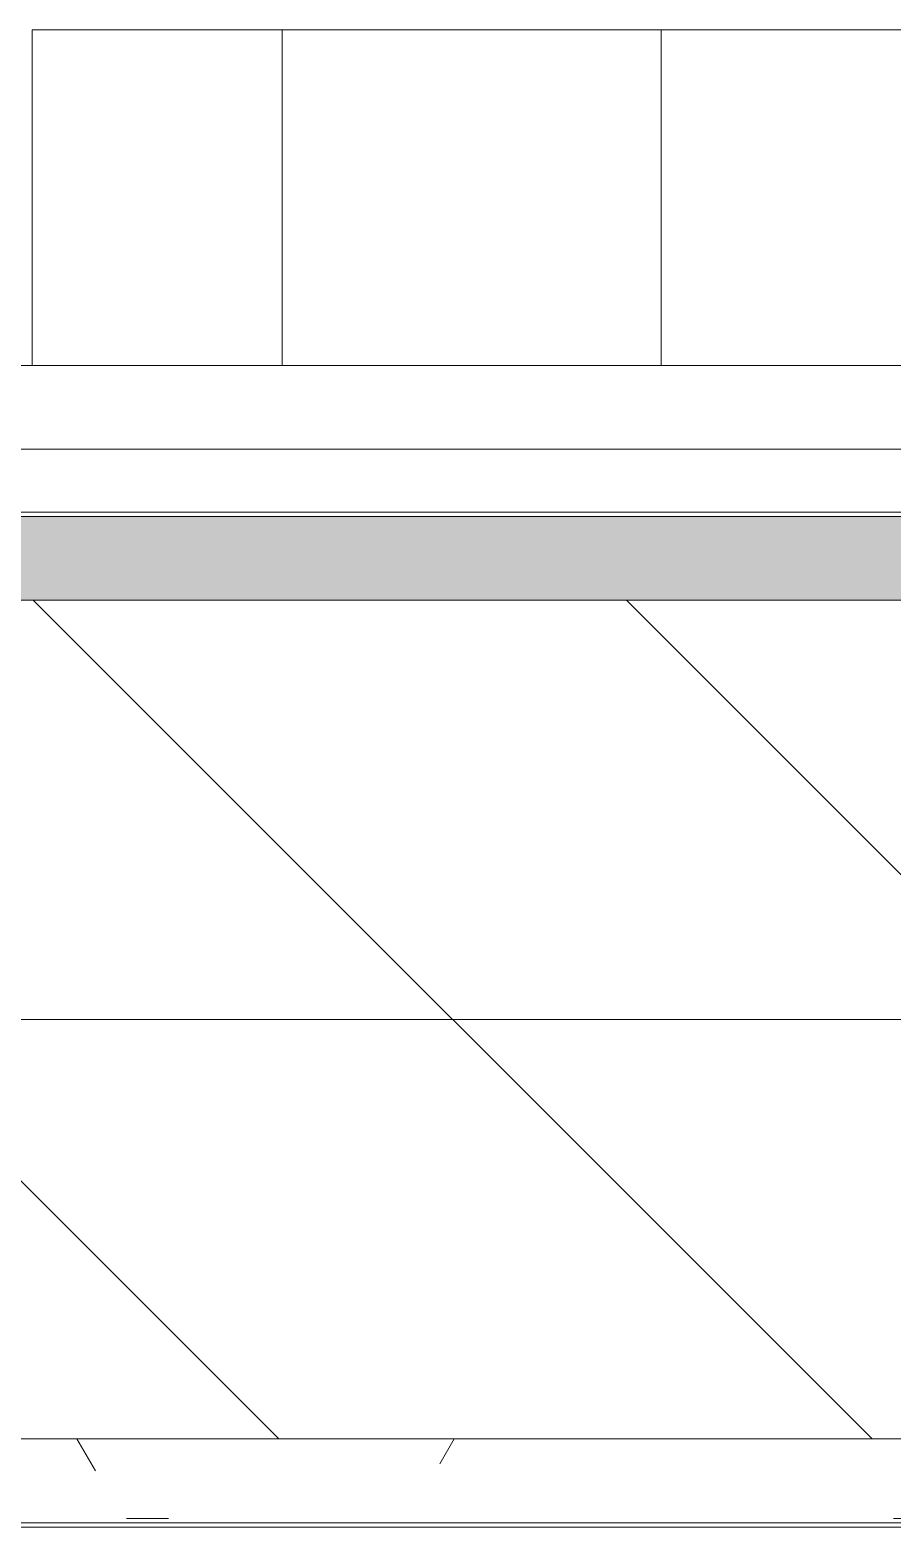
# Model space of a CAD drawing. Header units: millimetres. Extents: x -4185 to 186529, y -8553 to 29097.
# Drawn here: x 10767 to 10972.5, y 7679 to 8036 of the extents above; entities that cross this region are included whole.
import ezdxf

# ---------------------------------------------------------------- set-up
doc = ezdxf.new("R2010")
doc.units = ezdxf.units.MM
doc.linetypes.add('Осевая', pattern=[3175, 635, -476.25, 1587.5, -476.25])
for name, color, linetype, lineweight in [('A-WALL', 7, 'Continuous', 9), ('I-WALL', 7, 'Continuous', 9), ('Оси-2', 7, 'Осевая', 9)]:
    doc.layers.add(name, color=color, linetype=linetype, lineweight=lineweight)
for name, color, linetype, lineweight, true_color in [('A-WALL-1', 7, 'Continuous', 9, 0x3c3c3c), ('A-WALL-FNSH-1', 7, 'Continuous', 9, 0x3c3c3c), ('I-FURN-1', 7, 'Continuous', 9, 0xf0f0f0)]:
    doc.layers.add(name, color=color, linetype=linetype, lineweight=lineweight, true_color=true_color)
pattern_1 = [(0, (0, 0), (121.92, 30.48), [10.058, -81.382, 10.058, -81.382, -487.68]), (0, (0, 0), (121.92, 30.48), [-182.88, 10.058, -172.822, 10.058, -81.382, -213.36]), (0, (0, 0), (121.92, 30.48), [-457.2, 10.058, -50.902, 10.058, -142.342]), (120, (45.72, 15.24), (-87.356454, 90.34582), [10.058, -81.382, 10.058, -81.382, -487.68]), (120, (45.72, 15.24), (-87.356454, 90.34582), [-182.88, 10.058, -172.822, 10.058, -81.382, -213.36]), (120, (45.72, 15.24), (-87.356454, 90.34582), [-457.2, 10.058, -50.902, 10.058, -142.342]), (240, (60.96, 76.2), (-34.563546, -120.82582), [10.058, -81.382, 10.058, -81.382, -487.68]), (240, (60.96, 76.2), (-34.563546, -120.82582), [-182.88, 10.058, -172.822, 10.058, -81.382, -213.36]), (240, (60.96, 76.2), (-34.563546, -120.82582), [-457.2, 10.058, -50.902, 10.058, -142.342])]

# ---------------------------------------------------------------- blocks, each defined once
blk = doc.blocks.new('Бизиборд лего - бизиборд 1_21б-32328682-План размещения напольных электротехнических лючков и розеток 1 этажа в осях 1-12')
at = {"layer": 'I-FURN-1'}
for p, q in [((675, 100), (525, 100)), ((525, 100), (525, 20)), ((525, 20), (525, 100)), ((525, 100), (675, 100)), ((675, 100), (584.63, 100)), ((584.63, 100), (584.63, 20)), ((584.63, 20), (584.63, 100)), ((584.63, 100), (675, 100)), ((675, 20), (675, 100)), ((675, 100), (675, 20)), ((935, 100), (675, 100)), ((675, 100), (935, 100)), ((1000, 20), (500, 20)), ((525, 20), (530, 20)), ((530, 20), (525, 20)), ((525, 20), (530, 20)), ((530, 20), (545, 20)), ((545, 20), (530, 20)), ((530, 20), (545, 20)), ((532.93, 20), (530, 20)), ((530, 20), (545, 20)), ((537.41, 20), (530, 20)), ((530, 20), (545, 20)), ((532.93, 20), (530, 20)), ((530, 20), (530.34, 20)), ((530.34, 20), (530, 20)), ((530, 20), (545, 20)), ((545, 20), (530, 20)), ((530, 20), (545, 20)), ((545, 20), (530, 20)), ((530, 20), (545, 20)), ((545, 20), (530, 20)), ((530, 20), (532.93, 20)), ((545, 20), (530, 20)), ((530, 20), (535, 20)), ((545, 20), (530, 20)), ((530, 20), (537.41, 20)), ((545, 20), (530, 20)), ((530, 20), (531.34, 20)), ((530.34, 20), (530, 20)), ((530, 20), (542.59, 20)), ((531.34, 20), (530, 20)), ((530, 20), (530.34, 20)), ((532.93, 20), (530, 20)), ((530, 20), (545, 20)), ((545, 20), (530, 20)), ((530, 20), (545, 20)), ((531.34, 20), (530, 20)), ((530, 20), (545, 20)), ((545, 20), (530, 20)), ((530, 20), (545, 20)), ((545, 20), (530, 20)), ((530, 20), (545, 20)), ((545, 20), (530, 20)), ((530, 20), (531.34, 20)), ((537.41, 20), (530, 20)), ((530, 20), (545, 20)), ((531.34, 20), (530, 20)), ((530, 20), (545, 20)), ((545, 20), (530, 20)), ((530, 20), (535, 20)), ((531.34, 20), (530, 20)), ((530, 20), (545, 20)), ((537.41, 20), (530, 20)), ((530, 20), (545, 20)), ((545, 20), (530, 20)), ((530, 20), (545, 20)), ((545, 20), (530, 20)), ((530, 20), (550, 20)), ((531.34, 20), (530, 20)), ((530.34, 20), (545, 20)), ((545, 20), (530.34, 20)), ((545, 20), (530.34, 20)), ((530.34, 20), (545, 20)), ((531.34, 20), (534.52, 20)), ((534.52, 20), (531.34, 20)), ((531.34, 20), (534.52, 20)), ((531.34, 20), (532.93, 20)), ((537.41, 20), (531.34, 20)), ((532.93, 20), (531.34, 20)), ((531.34, 20), (540, 20)), ((545, 20), (531.34, 20)), ((545, 20), (531.34, 20)), ((532.93, 20), (531.34, 20)), ((542.59, 20), (532.93, 20)), ((545, 20), (532.93, 20)), ((532.93, 20), (545, 20)), ((532.93, 20), (545, 20)), ((535, 20), (532.93, 20)), ((535, 20), (532.93, 20)), ((537.41, 20), (532.93, 20)), ((535, 20), (539.77, 20)), ((539.77, 20), (535, 20)), ((535, 20), (539.77, 20)), ((535, 20), (540, 20)), ((545, 20), (535, 20)), ((545, 20), (535, 20)), ((535, 20), (542.59, 20)), ((540, 20), (537.41, 20)), ((537.41, 20), (545, 20)), ((542.59, 20), (537.41, 20)), ((545, 20), (537.41, 20)), ((545, 20), (537.41, 20)), ((540, 20), (537.41, 20)), ((540, 20), (545, 20)), ((545, 20), (540, 20)), ((540, 20), (545, 20)), ((545, 20), (540, 20)), ((540, 20), (545, 20)), ((540, 20), (545, 20)), ((550, 20), (540, 20)), ((545, 20), (542.59, 20)), ((542.59, 20), (545, 20)), ((545, 20), (542.59, 20)), ((542.59, 20), (545, 20)), ((545, 20), (545.03, 20)), ((545.03, 20), (545, 20)), ((545, 20), (545.03, 20)), ((545.03, 20), (545, 20)), ((545, 20), (545.03, 20)), ((545.03, 20), (545, 20)), ((545, 20), (545.03, 20)), ((545.03, 20), (545, 20)), ((545, 20), (545.03, 20)), ((545.03, 20), (545, 20)), ((545, 20), (545.03, 20)), ((545.03, 20), (545, 20)), ((545, 20), (545.03, 20)), ((545.03, 20), (545, 20)), ((545, 20), (545.03, 20)), ((545.03, 20), (545, 20)), ((545, 20), (545.03, 20)), ((545.03, 20), (545, 20)), ((545, 20), (545.03, 20)), ((545.03, 20), (545, 20)), ((545, 20), (545.03, 20)), ((545.03, 20), (545, 20)), ((545, 20), (545.03, 20)), ((545.03, 20), (545, 20)), ((545, 20), (545.03, 20)), ((545.03, 20), (545, 20)), ((545, 20), (545.03, 20)), ((545.03, 20), (545, 20)), ((545, 20), (545.03, 20)), ((545.03, 20), (545, 20)), ((545, 20), (545.03, 20)), ((545.03, 20), (545, 20)), ((545, 20), (545.03, 20)), ((545.03, 20), (545, 20)), ((545, 20), (545.03, 20)), ((545.03, 20), (545, 20)), ((545, 20), (545.03, 20)), ((545.03, 20), (545, 20)), ((545, 20), (545.03, 20)), ((545.03, 20), (545, 20)), ((545, 20), (545.03, 20)), ((545.03, 20), (545, 20)), ((545, 20), (545.03, 20)), ((545.03, 20), (545, 20)), ((545, 20), (545.03, 20)), ((545.03, 20), (545, 20)), ((545, 20), (545.03, 20)), ((545.03, 20), (545, 20)), ((545, 20), (545.03, 20)), ((545.03, 20), (545, 20)), ((545, 20), (545.03, 20)), ((545.03, 20), (545, 20)), ((545.03, 20), (548.66, 20)), ((548.66, 20), (545.03, 20)), ((545.03, 20), (548.66, 20)), ((545.03, 20), (550, 20)), ((550, 20), (545.03, 20)), ((545.03, 20), (550, 20)), ((550, 20), (545.03, 20)), ((545.03, 20), (550, 20)), ((550, 20), (545.03, 20)), ((545.03, 20), (550, 20)), ((550, 20), (545.03, 20)), ((545.03, 20), (550, 20)), ((550, 20), (545.03, 20)), ((545.03, 20), (550, 20)), ((550, 20), (545.03, 20)), ((545.03, 20), (550, 20)), ((550, 20), (545.03, 20)), ((545.03, 20), (550, 20)), ((550, 20), (545.03, 20)), ((545.03, 20), (550, 20)), ((550, 20), (545.03, 20)), ((545.03, 20), (550, 20)), ((550, 20), (545.03, 20)), ((545.03, 20), (550, 20)), ((550, 20), (545.03, 20)), ((545.03, 20), (550, 20)), ((550, 20), (545.03, 20)), ((545.03, 20), (547.07, 20)), ((549.66, 20), (545.03, 20)), ((545.03, 20), (550, 20)), ((548.66, 20), (545.03, 20)), ((545.03, 20), (550, 20)), ((547.07, 20), (545.03, 20)), ((545.03, 20), (547.07, 20)), ((550, 20), (545.03, 20)), ((545.03, 20), (550, 20)), ((550, 20), (545.03, 20)), ((545.03, 20), (550, 20)), ((550, 20), (545.03, 20)), ((545.03, 20), (550, 20)), ((550, 20), (545.03, 20)), ((545.03, 20), (550, 20)), ((550, 20), (545.03, 20)), ((545.03, 20), (550, 20)), ((550, 20), (545.03, 20)), ((545.03, 20), (548.66, 20)), ((550, 20), (545.03, 20)), ((545.03, 20), (547.07, 20)), ((550, 20), (545.03, 20)), ((545.03, 20), (550, 20)), ((547.07, 20), (545.03, 20)), ((545.03, 20), (550, 20)), ((550, 20), (545.03, 20)), ((545.03, 20), (550, 20)), ((550, 20), (545.03, 20)), ((547.07, 20), (549.66, 20)), ((550, 20), (547.07, 20)), ((547.07, 20), (548.66, 20)), ((547.07, 20), (549.66, 20)), ((548.66, 20), (547.07, 20)), ((550, 20), (548.66, 20)), ((548.66, 20), (549.66, 20)), ((548.66, 20), (550, 20)), ((549.66, 20), (548.66, 20)), ((549.66, 20), (550, 20)), ((550, 20), (549.66, 20)), ((549.66, 20), (550, 20)), ((549.66, 20), (550, 20)), ((550, 20), (549.66, 20)), ((550, 20), (590, 20)), ((590, 20), (550, 20)), ((550, 20), (584.63, 20)), ((584.63, 20), (590, 20)), ((590, 20), (584.63, 20)), ((584.63, 20), (590, 20)), ((590, 20), (590.34, 20)), ((591.34, 20), (590, 20)), ((590, 20), (610, 20)), ((610, 20), (590, 20)), ((590, 20), (590.34, 20)), ((590.34, 20), (590, 20)), ((590, 20), (610, 20)), ((610, 20), (590, 20)), ((590, 20), (590.34, 20)), ((590.34, 20), (590, 20)), ((590, 20), (610, 20)), ((610, 20), (590, 20)), ((590, 20), (610, 20)), ((610, 20), (590, 20)), ((590, 20), (610, 20)), ((610, 20), (590, 20)), ((590, 20), (610, 20)), ((610, 20), (590, 20)), ((590, 20), (610, 20)), ((610, 20), (590, 20)), ((590, 20), (609.66, 20)), ((610, 20), (590, 20)), ((590, 20), (610, 20)), ((610, 20), (590, 20)), ((590, 20), (607.07, 20)), ((610, 20), (590, 20)), ((590, 20), (590.34, 20)), ((592.93, 20), (590, 20)), ((590, 20), (610, 20)), ((610, 20), (590, 20)), ((590, 20), (610, 20)), ((610, 20), (590, 20)), ((590, 20), (592.93, 20)), ((610, 20), (590, 20)), ((590, 20), (610, 20)), ((610, 20), (590, 20)), ((590, 20), (610, 20)), ((610, 20), (590, 20)), ((590, 20), (610, 20)), ((610, 20), (590, 20)), ((590, 20), (595, 20)), ((591.34, 20), (590, 20)), ((590, 20), (610, 20)), ((590.34, 20), (590, 20)), ((590, 20), (590.34, 20)), ((610, 20), (590, 20)), ((590, 20), (609.66, 20)), ((610, 20), (590, 20)), ((590, 20), (610, 20)), ((610, 20), (590, 20)), ((590, 20), (595, 20)), ((591.34, 20), (590, 20)), ((590, 20), (590.34, 20)), ((590.34, 20), (590, 20)), ((590.34, 20), (592.93, 20)), ((590.34, 20), (591.34, 20)), ((592.93, 20), (590.34, 20)), ((590.34, 20), (591.34, 20)), ((591.34, 20), (590.34, 20)), ((590.34, 20), (597.41, 20)), ((591.34, 20), (590.34, 20)), ((590.34, 20), (610, 20)), ((590.34, 20), (592.93, 20)), ((591.34, 20), (590.34, 20)), ((602.59, 20), (591.34, 20)), ((591.34, 20), (592.93, 20)), ((591.34, 20), (592.93, 20)), ((592.93, 20), (591.34, 20)), ((592.93, 20), (591.34, 20)), ((595, 20), (591.34, 20)), ((610, 20), (591.34, 20)), ((592.93, 20), (591.34, 20)), ((592.93, 20), (597.41, 20)), ((597.41, 20), (592.93, 20)), ((592.93, 20), (597.41, 20)), ((597.41, 20), (592.93, 20)), ((592.93, 20), (597.41, 20)), ((592.93, 20), (595, 20)), ((592.93, 20), (595, 20)), ((595, 20), (592.93, 20)), ((592.93, 20), (595, 20)), ((595, 20), (592.93, 20)), ((597.41, 20), (592.93, 20)), ((592.93, 20), (610, 20)), ((609.66, 20), (592.93, 20)), ((592.93, 20), (597.41, 20)), ((597.41, 20), (592.93, 20)), ((595, 20), (602.59, 20)), ((595, 20), (597.41, 20)), ((597.41, 20), (595, 20)), ((595, 20), (597.41, 20)), ((597.41, 20), (595, 20)), ((595, 20), (609.66, 20)), ((597.41, 20), (595, 20)), ((595, 20), (610, 20)), ((597.41, 20), (600, 20)), ((605, 20), (597.41, 20)), ((597.41, 20), (600, 20)), ((600, 20), (597.41, 20)), ((597.41, 20), (600, 20)), ((602.59, 20), (597.41, 20)), ((600, 20), (597.41, 20)), ((597.41, 20), (605, 20)), ((600, 20), (597.41, 20)), ((597.57, 20), (602.59, 20)), ((602.59, 20), (597.57, 20)), ((597.57, 20), (602.59, 20)), ((602.59, 20), (597.57, 20)), ((597.57, 20), (602.59, 20)), ((600, 20), (602.59, 20)), ((600, 20), (602.59, 20)), ((602.59, 20), (600, 20)), ((600, 20), (602.59, 20)), ((610, 20), (600, 20)), ((602.59, 20), (600, 20)), ((602.59, 20), (605, 20)), ((610, 20), (602.59, 20)), ((602.59, 20), (605, 20)), ((602.59, 20), (607.07, 20)), ((605, 20), (602.59, 20)), ((602.59, 20), (605, 20)), ((605, 20), (602.59, 20)), ((607.07, 20), (602.59, 20)), ((602.82, 20), (607.07, 20)), ((607.07, 20), (602.82, 20)), ((602.82, 20), (607.07, 20)), ((607.07, 20), (602.82, 20)), ((602.82, 20), (607.07, 20)), ((605, 20), (610, 20)), ((605, 20), (607.07, 20)), ((609.66, 20), (605, 20)), ((608.66, 20), (605, 20)), ((605, 20), (607.07, 20)), ((610, 20), (605, 20)), ((605, 20), (608.66, 20)), ((607.07, 20), (610, 20)), ((607.07, 20), (608.66, 20)), ((607.07, 20), (610, 20)), ((607.07, 20), (610, 20)), ((608.66, 20), (607.07, 20)), ((608.66, 20), (609.66, 20)), ((610, 20), (608.66, 20)), ((608.66, 20), (609.66, 20)), ((609.66, 20), (608.66, 20)), ((610, 20), (609.66, 20)), ((609.66, 20), (610, 20)), ((609.66, 20), (610, 20)), ((609.66, 20), (610, 20)), ((610, 20), (609.66, 20)), ((609.66, 20), (610, 20)), ((609.66, 20), (610, 20)), ((610, 20), (609.66, 20)), ((610, 20), (650, 20)), ((650, 20), (610, 20)), ((610, 20), (650, 20)), ((650, 20), (610, 20)), ((610, 20), (650, 20)), ((650, 20), (668.66, 20)), ((650.34, 20), (650, 20)), ((650, 20), (657.41, 20)), ((662.59, 20), (650, 20)), ((650, 20), (670, 20)), ((667.07, 20), (650, 20)), ((650, 20), (670, 20)), ((670, 20), (650, 20)), ((650, 20), (650.34, 20)), ((650.34, 20), (650, 20)), ((650, 20), (670, 20)), ((670, 20), (650, 20)), ((650, 20), (651.34, 20)), ((651.34, 20), (650, 20)), ((650, 20), (670, 20)), ((670, 20), (650, 20)), ((650, 20), (665, 20)), ((670, 20), (650, 20)), ((650, 20), (670, 20)), ((670, 20), (650, 20)), ((650, 20), (670, 20)), ((670, 20), (650, 20)), ((650, 20), (670, 20)), ((670, 20), (650, 20)), ((650, 20), (650.34, 20)), ((662.59, 20), (650, 20)), ((650, 20), (669.66, 20)), ((660, 20), (650, 20)), ((650, 20), (670, 20)), ((668.66, 20), (650, 20)), ((650, 20), (670, 20)), ((670, 20), (650, 20)), ((650, 20), (670, 20)), ((670, 20), (650, 20)), ((650, 20), (670, 20)), ((670, 20), (650, 20)), ((650, 20), (670, 20)), ((670, 20), (650, 20)), ((650, 20), (670, 20)), ((670, 20), (650, 20)), ((650, 20), (662.59, 20)), ((670, 20), (650, 20)), ((650, 20), (650.34, 20)), ((651.34, 20), (650, 20)), ((650, 20), (670, 20)), ((670, 20), (650, 20)), ((650, 20), (670, 20)), ((655, 20), (650, 20)), ((650, 20), (670, 20)), ((670, 20), (650, 20)), ((650, 20), (662.59, 20)), ((670, 20), (650, 20)), ((650, 20), (650.34, 20)), ((650.34, 20), (650, 20)), ((657.41, 20), (650.34, 20)), ((650.34, 20), (651.34, 20)), ((651.34, 20), (650.34, 20)), ((650.34, 20), (665, 20)), ((650.34, 20), (651.34, 20)), ((650.34, 20), (651.34, 20)), ((651.34, 20), (650.34, 20)), ((651.34, 20), (652.73, 20)), ((652.73, 20), (651.34, 20)), ((651.34, 20), (652.73, 20)), ((652.73, 20), (651.34, 20)), ((651.34, 20), (652.73, 20)), ((651.34, 20), (652.93, 20)), ((652.93, 20), (651.34, 20)), ((651.34, 20), (665, 20)), ((670, 20), (651.34, 20)), ((651.34, 20), (652.93, 20)), ((655, 20), (651.34, 20)), ((651.34, 20), (652.93, 20)), ((652.93, 20), (651.34, 20)), ((652.93, 20), (655, 20)), ((655, 20), (652.93, 20)), ((652.93, 20), (655, 20)), ((655, 20), (652.93, 20)), ((652.93, 20), (655, 20)), ((652.93, 20), (657.41, 20)), ((657.41, 20), (652.93, 20)), ((652.93, 20), (660, 20)), ((652.93, 20), (657.41, 20)), ((657.41, 20), (652.93, 20)), ((657.41, 20), (655, 20)), ((670, 20), (655, 20)), ((655.36, 20), (660, 20)), ((660, 20), (655.36, 20)), ((655.36, 20), (660, 20)), ((660, 20), (655.36, 20)), ((655.36, 20), (660, 20)), ((670, 20), (657.41, 20)), ((657.41, 20), (670, 20)), ((657.41, 20), (660, 20)), ((660, 20), (657.41, 20)), ((662.59, 20), (657.41, 20)), ((657.41, 20), (660, 20)), ((662.59, 20), (657.41, 20)), ((660, 20), (662.59, 20)), ((662.59, 20), (660, 20)), ((662.59, 20), (660, 20)), ((660, 20), (662.59, 20)), ((660, 20), (662.59, 20)), ((660.61, 20), (665, 20)), ((665, 20), (660.61, 20)), ((660.61, 20), (665, 20)), ((665, 20), (660.61, 20)), ((660.61, 20), (665, 20)), ((670, 20), (662.59, 20)), ((662.59, 20), (665, 20)), ((665, 20), (662.59, 20)), ((667.07, 20), (662.59, 20)), ((665, 20), (662.59, 20)), ((662.59, 20), (670, 20)), ((662.59, 20), (667.07, 20)), ((665, 20), (662.59, 20)), ((662.59, 20), (670, 20)), ((662.59, 20), (667.07, 20)), ((667.07, 20), (662.59, 20)), ((665, 20), (667.07, 20)), ((667.07, 20), (665, 20)), ((665, 20), (667.07, 20)), ((665, 20), (670, 20)), ((665, 20), (670, 20)), ((669.66, 20), (665, 20)), ((667.07, 20), (665, 20)), ((665.87, 20), (668.66, 20)), ((668.66, 20), (665.87, 20)), ((665.87, 20), (668.66, 20)), ((668.66, 20), (665.87, 20)), ((665.87, 20), (668.66, 20)), ((670, 20), (667.07, 20)), ((667.07, 20), (668.66, 20)), ((668.66, 20), (667.07, 20)), ((667.07, 20), (668.66, 20)), ((670, 20), (667.07, 20)), ((667.07, 20), (668.66, 20)), ((668.66, 20), (667.07, 20)), ((667.07, 20), (669.66, 20)), ((668.66, 20), (667.07, 20)), ((668.66, 20), (670, 20)), ((668.66, 20), (669.66, 20)), ((669.66, 20), (668.66, 20)), ((668.66, 20), (670, 20)), ((670, 20), (668.66, 20)), ((668.66, 20), (670, 20)), ((669.66, 20), (668.66, 20)), ((669.66, 20), (668.66, 20)), ((669.66, 20), (670, 20)), ((670, 20), (669.66, 20)), ((669.66, 20), (670, 20)), ((670, 20), (669.66, 20)), ((670, 20), (669.66, 20)), ((669.66, 20), (670, 20)), ((670, 20), (669.66, 20)), ((671.12, 20), (675, 20)), ((675, 20), (671.12, 20)), ((671.12, 20), (675, 20)), ((675, 20), (671.12, 20)), ((671.12, 20), (675, 20)), ((675, 20), (710, 20)), ((710, 20), (675, 20)), ((675, 20), (710, 20)), ((710, 20), (730, 20)), ((730, 20), (710, 20)), ((710, 20), (712.93, 20)), ((730, 20), (710, 20)), ((710, 20), (730, 20)), ((730, 20), (710, 20)), ((710, 20), (730, 20)), ((730, 20), (710, 20)), ((710, 20), (729.66, 20)), ((730, 20), (710, 20)), ((710, 20), (730, 20)), ((730, 20), (710, 20)), ((710, 20), (730, 20)), ((730, 20), (710, 20)), ((710, 20), (715, 20)), ((730, 20), (710, 20)), ((710, 20), (730, 20)), ((717.41, 20), (710, 20)), ((710, 20), (711.34, 20)), ((711.34, 20), (710, 20)), ((710, 20), (710.34, 20)), ((710.34, 20), (710, 20)), ((710, 20), (730, 20)), ((730, 20), (710, 20)), ((710, 20), (710.34, 20)), ((730, 20), (710, 20)), ((710, 20), (715, 20)), ((710.34, 20), (710, 20)), ((710, 20), (730, 20)), ((730, 20), (710, 20)), ((710, 20), (730, 20)), ((730, 20), (710, 20)), ((710, 20), (730, 20)), ((730, 20), (710, 20)), ((710, 20), (710.34, 20)), ((712.93, 20), (710, 20)), ((710, 20), (730, 20)), ((730, 20), (710, 20)), ((710, 20), (710.34, 20)), ((710.34, 20), (710, 20)), ((710, 20), (730, 20)), ((730, 20), (710, 20)), ((710, 20), (711.34, 20)), ((715, 20), (710, 20)), ((710, 20), (730, 20)), ((730, 20), (710, 20)), ((710, 20), (730, 20)), ((730, 20), (710, 20)), ((710, 20), (711.34, 20)), ((710.34, 20), (710, 20)), ((710, 20), (730, 20)), ((730, 20), (710, 20)), ((710, 20), (710.34, 20)), ((710.34, 20), (710, 20)), ((710.34, 20), (712.93, 20)), ((712.93, 20), (710.34, 20)), ((710.34, 20), (711.34, 20)), ((711.34, 20), (710.34, 20)), ((710.34, 20), (711.34, 20)), ((710.34, 20), (717.41, 20)), ((712.93, 20), (710.34, 20)), ((711.34, 20), (710.34, 20)), ((710.34, 20), (712.93, 20)), ((711.34, 20), (710.34, 20)), ((711.34, 20), (712.93, 20)), ((712.93, 20), (711.34, 20)), ((711.34, 20), (712.93, 20)), ((711.34, 20), (730, 20)), ((720, 20), (711.34, 20)), ((711.34, 20), (712.93, 20)), ((720, 20), (711.34, 20)), ((711.34, 20), (712.93, 20)), ((711.34, 20), (712.93, 20)), ((711.34, 20), (712.93, 20)), ((717.41, 20), (711.34, 20)), ((712.93, 20), (711.34, 20)), ((712.93, 20), (715, 20)), ((712.93, 20), (730, 20)), ((730, 20), (712.93, 20)), ((712.93, 20), (715, 20)), ((712.93, 20), (730, 20)), ((715, 20), (712.93, 20)), ((717.41, 20), (712.93, 20)), ((712.93, 20), (728.66, 20)), ((712.93, 20), (715, 20)), ((712.93, 20), (717.41, 20)), ((715, 20), (712.93, 20)), ((713.15, 20), (717.41, 20)), ((717.41, 20), (713.15, 20)), ((713.15, 20), (717.41, 20)), ((715, 20), (728.66, 20)), ((715, 20), (730, 20)), ((715, 20), (730, 20)), ((715, 20), (729.66, 20)), ((722.59, 20), (715, 20)), ((720, 20), (715, 20)), ((715, 20), (720, 20)), ((717.41, 20), (715, 20)), ((730, 20), (717.41, 20)), ((717.41, 20), (730, 20)), ((720, 20), (717.41, 20)), ((727.07, 20), (717.41, 20)), ((717.41, 20), (720, 20)), ((720, 20), (717.41, 20)), ((718.4, 20), (722.59, 20)), ((722.59, 20), (718.4, 20)), ((718.4, 20), (722.59, 20)), ((730, 20), (720, 20)), ((727.07, 20), (720, 20)), ((722.59, 20), (720, 20)), ((730, 20), (720, 20)), ((720, 20), (725, 20)), ((720, 20), (722.59, 20)), ((722.59, 20), (720, 20)), ((730, 20), (722.59, 20)), ((727.07, 20), (722.59, 20)), ((722.59, 20), (727.07, 20)), ((725, 20), (722.59, 20)), ((723.66, 20), (728.66, 20)), ((728.66, 20), (723.66, 20)), ((723.66, 20), (728.66, 20)), ((725, 20), (730, 20)), ((727.07, 20), (725, 20)), ((730, 20), (727.07, 20)), ((729.66, 20), (727.07, 20)), ((728.66, 20), (727.07, 20)), ((727.07, 20), (728.66, 20)), ((728.66, 20), (727.07, 20)), ((728.66, 20), (729.66, 20)), ((728.66, 20), (729.66, 20)), ((729.66, 20), (728.66, 20)), ((728.66, 20), (729.66, 20)), ((729.66, 20), (728.66, 20)), ((729.66, 20), (730, 20)), ((729.66, 20), (730, 20)), ((729.66, 20), (730, 20)), ((730, 20), (729.66, 20)), ((729.66, 20), (730, 20)), ((730, 20), (729.66, 20)), ((729.66, 20), (730, 20)), ((730, 20), (729.66, 20)), ((730, 20), (770, 20)), ((770, 20), (730, 20)), ((730, 20), (770, 20)), ((530, 0), (470, 0)), ((470, 0), (530, 0)), ((500, 0), (1000, 0)), ((530, 0), (500, 0)), ((545, 0), (530, 0)), ((530, 0), (545, 0)), ((531.34, 0), (530, 0)), ((530, 0), (535, 0)), ((545, 0), (530, 0)), ((530, 0), (545, 0)), ((537.41, 0), (530, 0)), ((530, 0), (545, 0)), ((532.93, 0), (530, 0)), ((530, 0), (545, 0)), ((540, 0), (530, 0)), ((530, 0), (545, 0)), ((535, 0), (530, 0)), ((530, 0), (532.93, 0)), ((531.34, 0), (530, 0)), ((530, 0), (532.93, 0)), ((545, 0), (530, 0)), ((530, 0), (535, 0)), ((540, 0), (530, 0)), ((530, 0), (545, 0)), ((545, 0), (530, 0)), ((530, 0), (530.34, 0)), ((545, 0), (530, 0)), ((530, 0), (545, 0)), ((530.34, 0), (530, 0)), ((530, 0), (545, 0)), ((545, 0), (530, 0)), ((530, 0), (545, 0)), ((545, 0), (530, 0)), ((530, 0), (545, 0)), ((545, 0), (530, 0)), ((530, 0), (545, 0)), ((545, 0), (530, 0)), ((530, 0), (545, 0)), ((545, 0), (530, 0)), ((530, 0), (545, 0)), ((545, 0), (530, 0)), ((530, 0), (545, 0)), ((545, 0), (530, 0)), ((530, 0), (537.41, 0)), ((545, 0), (530, 0)), ((530, 0), (545, 0)), ((535, 0), (530, 0)), ((530, 0), (532.93, 0)), ((530.34, 0), (530, 0)), ((530, 0), (530.34, 0)), ((535, 0), (530, 0)), ((530, 0), (545, 0)), ((545, 0), (530, 0)), ((530, 0), (545, 0)), ((545, 0), (530, 0)), ((530, 0), (545, 0)), ((530.34, 0), (530, 0)), ((530, 0), (550, 0)), ((530.34, 0), (545, 0)), ((531.34, 0), (530.34, 0)), ((531.34, 0), (530.34, 0)), ((530.34, 0), (531.34, 0)), ((550, 0), (530.34, 0)), ((534.52, 0), (531.34, 0)), ((531.34, 0), (534.52, 0)), ((534.52, 0), (531.34, 0)), ((535, 0), (531.34, 0)), ((535, 0), (531.34, 0)), ((532.93, 0), (531.34, 0)), ((532.93, 0), (531.34, 0)), ((531.34, 0), (532.93, 0)), ((535, 0), (532.93, 0)), ((532.93, 0), (537.41, 0)), ((532.93, 0), (542.59, 0)), ((535, 0), (532.93, 0)), ((532.93, 0), (535, 0)), ((535, 0), (532.93, 0)), ((532.93, 0), (535, 0)), ((539.77, 0), (535, 0)), ((535, 0), (539.77, 0)), ((539.77, 0), (535, 0)), ((545, 0), (535, 0)), ((535, 0), (542.59, 0)), ((537.41, 0), (535, 0)), ((545, 0), (535, 0)), ((537.41, 0), (535, 0)), ((535, 0), (537.41, 0)), ((545, 0), (535, 0)), ((540, 0), (535, 0)), ((535, 0), (540, 0)), ((537.41, 0), (535, 0)), ((535, 0), (537.41, 0)), ((537.41, 0), (535, 0)), ((540, 0), (537.41, 0)), ((540, 0), (537.41, 0)), ((537.41, 0), (545, 0)), ((545, 0), (537.41, 0)), ((537.41, 0), (540, 0)), ((537.41, 0), (545, 0)), ((540, 0), (537.41, 0)), ((537.41, 0), (540, 0)), ((540, 0), (537.41, 0)), ((545, 0), (540, 0)), ((540, 0), (545, 0)), ((545, 0), (540, 0)), ((542.59, 0), (540, 0)), ((542.59, 0), (540, 0)), ((545, 0), (540, 0)), ((540, 0), (542.59, 0)), ((545, 0), (540, 0)), ((542.59, 0), (540, 0)), ((540, 0), (545, 0)), ((542.59, 0), (540, 0)), ((540, 0), (542.59, 0)), ((545, 0), (540, 0)), ((542.59, 0), (545, 0)), ((545, 0), (542.59, 0)), ((545, 0), (542.59, 0)), ((542.59, 0), (545, 0)), ((542.59, 0), (545, 0)), ((545, 0), (542.59, 0)), ((545, 0), (542.59, 0)), ((542.59, 0), (545, 0)), ((545.03, 0), (545, 0)), ((545, 0), (545.03, 0)), ((545.03, 0), (545, 0)), ((545, 0), (545.03, 0)), ((545.03, 0), (545, 0)), ((545, 0), (545.03, 0)), ((545.03, 0), (545, 0)), ((545, 0), (545.03, 0)), ((545.03, 0), (545, 0)), ((545, 0), (545.03, 0)), ((545.03, 0), (545, 0)), ((545, 0), (545.03, 0)), ((545.03, 0), (545, 0)), ((545, 0), (545.03, 0)), ((545.03, 0), (545, 0)), ((545, 0), (545.03, 0)), ((545.03, 0), (545, 0)), ((545, 0), (545.03, 0)), ((545.03, 0), (545, 0)), ((545, 0), (545.03, 0)), ((545.03, 0), (545, 0)), ((545, 0), (545.03, 0)), ((545.03, 0), (545, 0)), ((545, 0), (545.03, 0)), ((545.03, 0), (545, 0)), ((545, 0), (545.03, 0)), ((545.03, 0), (545, 0)), ((545, 0), (545.03, 0)), ((545.03, 0), (545, 0)), ((545, 0), (545.03, 0)), ((545.03, 0), (545, 0)), ((545, 0), (545.03, 0)), ((545.03, 0), (545, 0)), ((545, 0), (545.03, 0)), ((545.03, 0), (545, 0)), ((545, 0), (545.03, 0)), ((545.03, 0), (545, 0)), ((545, 0), (545.03, 0)), ((545.03, 0), (545, 0)), ((545, 0), (545.03, 0)), ((545.03, 0), (545, 0)), ((545, 0), (545.03, 0)), ((545.03, 0), (545, 0)), ((545, 0), (545.03, 0)), ((545.03, 0), (545, 0)), ((545, 0), (545.03, 0)), ((545.03, 0), (545, 0)), ((545, 0), (545.03, 0)), ((545.03, 0), (545, 0)), ((545, 0), (545.03, 0)), ((545.03, 0), (545, 0)), ((545, 0), (545.03, 0)), ((548.66, 0), (545.03, 0)), ((545.03, 0), (548.66, 0)), ((548.66, 0), (545.03, 0)), ((550, 0), (545.03, 0)), ((545.03, 0), (550, 0)), ((547.07, 0), (545.03, 0)), ((545.03, 0), (550, 0)), ((550, 0), (545.03, 0)), ((545.03, 0), (550, 0)), ((547.07, 0), (545.03, 0)), ((545.03, 0), (550, 0)), ((547.07, 0), (545.03, 0)), ((545.03, 0), (550, 0)), ((550, 0), (545.03, 0)), ((545.03, 0), (548.66, 0)), ((547.07, 0), (545.03, 0)), ((545.03, 0), (550, 0)), ((547.07, 0), (545.03, 0)), ((545.03, 0), (550, 0)), ((549.66, 0), (545.03, 0)), ((545.03, 0), (547.07, 0)), ((550, 0), (545.03, 0)), ((545.03, 0), (547.07, 0)), ((550, 0), (545.03, 0)), ((545.03, 0), (550, 0)), ((550, 0), (545.03, 0)), ((545.03, 0), (550, 0)), ((550, 0), (545.03, 0)), ((545.03, 0), (550, 0)), ((550, 0), (545.03, 0)), ((545.03, 0), (550, 0)), ((549.66, 0), (545.03, 0)), ((545.03, 0), (550, 0)), ((550, 0), (545.03, 0)), ((545.03, 0), (550, 0)), ((550, 0), (545.03, 0)), ((545.03, 0), (550, 0)), ((550, 0), (545.03, 0)), ((545.03, 0), (549.66, 0)), ((550, 0), (545.03, 0)), ((545.03, 0), (550, 0)), ((550, 0), (545.03, 0)), ((545.03, 0), (547.07, 0)), ((550, 0), (545.03, 0)), ((545.03, 0), (550, 0)), ((547.07, 0), (545.03, 0)), ((545.03, 0), (549.66, 0)), ((548.66, 0), (545.03, 0)), ((545.03, 0), (547.07, 0)), ((547.07, 0), (545.03, 0)), ((545.03, 0), (550, 0)), ((550, 0), (545.03, 0)), ((545.03, 0), (550, 0)), ((550, 0), (545.03, 0)), ((545.03, 0), (550, 0)), ((550, 0), (547.07, 0)), ((548.66, 0), (547.07, 0)), ((550, 0), (547.07, 0)), ((550, 0), (547.07, 0)), ((549.66, 0), (547.07, 0)), ((547.07, 0), (548.66, 0)), ((547.07, 0), (548.66, 0)), ((547.07, 0), (550, 0)), ((550, 0), (547.07, 0)), ((547.07, 0), (548.66, 0)), ((548.66, 0), (547.07, 0)), ((549.66, 0), (548.66, 0)), ((548.66, 0), (550, 0)), ((548.66, 0), (549.66, 0)), ((548.66, 0), (549.66, 0)), ((549.66, 0), (548.66, 0)), ((548.66, 0), (549.66, 0)), ((549.66, 0), (548.66, 0)), ((550, 0), (549.66, 0)), ((550, 0), (549.66, 0)), ((550, 0), (549.66, 0)), ((549.66, 0), (550, 0)), ((549.66, 0), (550, 0)), ((550, 0), (549.66, 0)), ((549.66, 0), (550, 0)), ((549.66, 0), (550, 0)), ((550, 0), (549.66, 0)), ((549.66, 0), (550, 0)), ((550, 0), (549.66, 0)), ((590, 0), (550, 0)), ((550, 0), (590, 0)), ((590, 0), (550, 0)), ((610, 0), (590, 0)), ((590, 0), (602.59, 0)), ((610, 0), (590, 0)), ((590, 0), (610, 0)), ((590.34, 0), (590, 0)), ((590, 0), (602.59, 0)), ((610, 0), (590, 0)), ((590, 0), (610, 0)), ((595, 0), (590, 0)), ((590, 0), (597.41, 0)), ((608.66, 0), (590, 0)), ((590, 0), (595, 0)), ((609.66, 0), (590, 0)), ((590, 0), (591.34, 0)), ((592.93, 0), (590, 0)), ((590, 0), (597.41, 0)), ((590.34, 0), (590, 0)), ((590, 0), (590.34, 0)), ((590.34, 0), (590, 0)), ((590, 0), (610, 0)), ((610, 0), (590, 0)), ((590, 0), (610, 0)), ((610, 0), (590, 0)), ((590, 0), (590.34, 0)), ((610, 0), (590, 0)), ((590, 0), (610, 0)), ((595, 0), (590, 0)), ((590, 0), (608.66, 0)), ((595, 0), (590, 0)), ((590, 0), (608.66, 0)), ((610, 0), (590, 0)), ((590, 0), (610, 0)), ((610, 0), (590, 0)), ((590, 0), (610, 0)), ((597.41, 0), (590, 0)), ((590, 0), (592.93, 0)), ((610, 0), (590, 0)), ((590, 0), (600, 0)), ((610, 0), (590, 0)), ((590, 0), (610, 0)), ((591.34, 0), (590, 0)), ((590, 0), (610, 0)), ((590.34, 0), (590, 0)), ((590, 0), (591.34, 0)), ((600, 0), (590, 0)), ((590, 0), (591.34, 0)), ((610, 0), (590, 0)), ((590, 0), (600, 0)), ((610, 0), (590, 0)), ((590, 0), (610, 0)), ((610, 0), (590, 0)), ((590, 0), (610, 0)), ((610, 0), (590, 0)), ((590, 0), (605, 0)), ((610, 0), (590.34, 0)), ((591.34, 0), (590.34, 0)), ((590.34, 0), (591.34, 0)), ((591.34, 0), (590.34, 0)), ((590.34, 0), (608.66, 0)), ((592.93, 0), (590.34, 0)), ((591.34, 0), (592.93, 0)), ((592.93, 0), (591.34, 0)), ((591.34, 0), (592.93, 0)), ((592.93, 0), (591.34, 0)), ((610, 0), (591.34, 0)), ((591.34, 0), (605, 0)), ((591.34, 0), (600, 0)), ((597.41, 0), (592.93, 0)), ((592.93, 0), (597.41, 0)), ((597.41, 0), (592.93, 0)), ((592.93, 0), (595, 0)), ((610, 0), (592.93, 0)), ((595, 0), (592.93, 0)), ((592.93, 0), (595, 0)), ((595, 0), (592.93, 0)), ((592.93, 0), (595, 0)), ((595, 0), (592.93, 0)), ((597.41, 0), (595, 0)), ((595, 0), (597.41, 0)), ((595, 0), (610, 0)), ((597.41, 0), (595, 0)), ((595, 0), (597.41, 0)), ((597.41, 0), (595, 0)), ((610, 0), (595, 0)), ((610, 0), (595, 0)), ((595, 0), (607.07, 0)), ((602.59, 0), (595, 0)), ((600, 0), (597.41, 0)), ((597.41, 0), (602.59, 0)), ((597.41, 0), (600, 0)), ((597.41, 0), (610, 0)), ((600, 0), (597.41, 0)), ((597.41, 0), (600, 0)), ((600, 0), (597.41, 0)), ((607.07, 0), (597.41, 0)), ((602.59, 0), (597.57, 0)), ((597.57, 0), (602.59, 0)), ((602.59, 0), (597.57, 0)), ((602.59, 0), (600, 0)), ((600, 0), (602.59, 0)), ((602.59, 0), (600, 0)), ((600, 0), (602.59, 0)), ((602.59, 0), (600, 0)), ((600, 0), (610, 0)), ((609.66, 0), (600, 0)), ((600, 0), (609.66, 0)), ((600, 0), (610, 0)), ((602.59, 0), (605, 0)), ((602.59, 0), (610, 0)), ((605, 0), (602.59, 0)), ((602.59, 0), (608.66, 0)), ((602.59, 0), (605, 0)), ((605, 0), (602.59, 0)), ((602.59, 0), (605, 0)), ((605, 0), (602.59, 0)), ((608.66, 0), (602.59, 0)), ((607.07, 0), (602.82, 0)), ((602.82, 0), (607.07, 0)), ((607.07, 0), (602.82, 0)), ((605, 0), (610, 0)), ((608.66, 0), (605, 0)), ((605, 0), (608.66, 0)), ((607.07, 0), (605, 0)), ((605, 0), (607.07, 0)), ((607.07, 0), (605, 0)), ((605, 0), (607.07, 0)), ((605, 0), (610, 0)), ((608.66, 0), (607.07, 0)), ((607.07, 0), (608.66, 0)), ((609.66, 0), (607.07, 0)), ((608.66, 0), (607.07, 0)), ((607.07, 0), (610, 0)), ((607.07, 0), (610, 0)), ((609.66, 0), (608.66, 0)), ((608.66, 0), (609.66, 0)), ((610, 0), (608.66, 0)), ((608.66, 0), (609.66, 0)), ((609.66, 0), (608.66, 0)), ((608.66, 0), (609.66, 0)), ((608.66, 0), (609.66, 0)), ((608.66, 0), (610, 0)), ((608.66, 0), (610, 0)), ((610, 0), (608.66, 0)), ((610, 0), (608.66, 0)), ((610, 0), (609.66, 0)), ((609.66, 0), (610, 0)), ((609.66, 0), (610, 0)), ((610, 0), (609.66, 0)), ((610, 0), (609.66, 0)), ((609.66, 0), (610, 0)), ((610, 0), (609.66, 0)), ((609.66, 0), (610, 0)), ((610, 0), (609.66, 0)), ((609.66, 0), (610, 0)), ((650, 0), (610, 0)), ((610, 0), (650, 0)), ((650, 0), (610, 0)), ((650.03, 0), (650, 0)), ((650, 0), (650.03, 0)), ((650.03, 0), (650, 0)), ((650, 0), (650.03, 0)), ((650.03, 0), (650, 0)), ((650, 0), (650.03, 0)), ((650.03, 0), (650, 0)), ((650, 0), (650.03, 0)), ((650.03, 0), (650, 0)), ((650, 0), (650.03, 0)), ((650.03, 0), (650, 0)), ((650, 0), (650.03, 0)), ((650.03, 0), (650, 0)), ((650, 0), (650.03, 0)), ((650.03, 0), (650, 0)), ((650, 0), (650.03, 0)), ((650.03, 0), (650, 0)), ((650, 0), (650.03, 0)), ((650.03, 0), (650, 0)), ((650, 0), (650.03, 0)), ((650.03, 0), (650, 0)), ((650, 0), (650.03, 0)), ((650.03, 0), (650, 0)), ((650, 0), (650.03, 0)), ((650.03, 0), (650, 0)), ((650, 0), (650.03, 0)), ((650.03, 0), (650, 0)), ((650, 0), (650.03, 0)), ((650.03, 0), (650, 0)), ((650, 0), (650.03, 0)), ((650.03, 0), (650, 0)), ((650, 0), (650.03, 0)), ((650.03, 0), (650, 0)), ((650, 0), (650.03, 0)), ((650.03, 0), (650, 0)), ((650, 0), (650.03, 0)), ((650.03, 0), (650, 0)), ((650, 0), (650.03, 0)), ((650.03, 0), (650, 0)), ((650, 0), (650.03, 0)), ((650.03, 0), (650, 0)), ((650, 0), (650.03, 0)), ((650.03, 0), (650, 0)), ((650, 0), (650.03, 0)), ((650.03, 0), (650, 0)), ((650, 0), (650.03, 0)), ((650.03, 0), (650, 0)), ((650, 0), (650.03, 0)), ((650.03, 0), (650, 0)), ((650, 0), (650.03, 0)), ((650.03, 0), (650, 0)), ((650, 0), (650.03, 0)), ((655, 0), (650, 0)), ((650, 0), (670, 0)), ((650.34, 0), (650.03, 0)), ((650.03, 0), (652.93, 0)), ((670, 0), (650.03, 0)), ((650.03, 0), (657.41, 0)), ((650.34, 0), (650.03, 0)), ((650.03, 0), (650.34, 0)), ((670, 0), (650.03, 0)), ((650.03, 0), (670, 0)), ((650.34, 0), (650.03, 0)), ((650.03, 0), (650.34, 0)), ((652.93, 0), (650.03, 0)), ((650.03, 0), (655, 0)), ((650.34, 0), (650.03, 0)), ((650.03, 0), (657.41, 0)), ((670, 0), (650.03, 0)), ((650.03, 0), (670, 0)), ((657.41, 0), (650.03, 0)), ((650.03, 0), (652.93, 0)), ((670, 0), (650.03, 0)), ((650.03, 0), (670, 0)), ((670, 0), (650.03, 0)), ((650.03, 0), (670, 0)), ((655, 0), (650.03, 0)), ((650.03, 0), (650.34, 0)), ((670, 0), (650.03, 0)), ((650.03, 0), (655, 0)), ((650.34, 0), (650.03, 0)), ((650.03, 0), (662.59, 0)), ((650.34, 0), (650.03, 0)), ((650.03, 0), (655, 0)), ((670, 0), (650.03, 0)), ((650.03, 0), (670, 0)), ((650.34, 0), (650.03, 0)), ((650.03, 0), (650.34, 0)), ((670, 0), (650.03, 0)), ((650.03, 0), (670, 0)), ((651.34, 0), (650.03, 0)), ((650.03, 0), (670, 0)), ((650.34, 0), (650.03, 0)), ((650.03, 0), (650.34, 0)), ((650.34, 0), (650.03, 0)), ((650.03, 0), (650.34, 0)), ((660, 0), (650.03, 0)), ((650.03, 0), (670, 0)), ((665, 0), (650.03, 0)), ((650.03, 0), (670, 0)), ((670, 0), (650.03, 0)), ((650.03, 0), (670, 0)), ((670, 0), (650.03, 0)), ((650.03, 0), (670, 0)), ((670, 0), (650.03, 0)), ((650.03, 0), (670, 0)), ((660, 0), (650.34, 0)), ((670, 0), (650.34, 0)), ((650.34, 0), (670, 0)), ((652.93, 0), (650.34, 0)), ((650.34, 0), (651.34, 0)), ((651.34, 0), (650.34, 0)), ((650.34, 0), (651.34, 0)), ((670, 0), (650.34, 0)), ((670, 0), (650.34, 0)), ((670, 0), (650.34, 0)), ((650.34, 0), (651.34, 0)), ((651.34, 0), (650.34, 0)), ((650.34, 0), (651.34, 0)), ((651.34, 0), (650.34, 0)), ((650.34, 0), (651.34, 0)), ((652.73, 0), (651.34, 0)), ((651.34, 0), (652.73, 0)), ((652.73, 0), (651.34, 0)), ((651.34, 0), (652.93, 0)), ((655, 0), (651.34, 0)), ((651.34, 0), (670, 0)), ((651.34, 0), (652.93, 0)), ((670, 0), (651.34, 0)), ((670, 0), (651.34, 0)), ((651.34, 0), (652.93, 0)), ((652.93, 0), (651.34, 0)), ((651.34, 0), (652.93, 0)), ((655, 0), (652.93, 0)), ((652.93, 0), (655, 0)), ((655, 0), (652.93, 0)), ((652.93, 0), (662.59, 0)), ((655, 0), (652.93, 0)), ((652.93, 0), (655, 0)), ((657.41, 0), (652.93, 0)), ((652.93, 0), (655, 0)), ((652.93, 0), (655, 0)), ((652.93, 0), (655, 0)), ((655, 0), (652.93, 0)), ((652.93, 0), (670, 0)), ((657.41, 0), (655, 0)), ((655, 0), (657.41, 0)), ((655, 0), (670, 0)), ((670, 0), (655, 0)), ((655, 0), (657.41, 0)), ((670, 0), (655, 0)), ((655, 0), (657.41, 0)), ((655, 0), (657.41, 0)), ((655, 0), (657.41, 0)), ((655, 0), (657.41, 0)), ((657.41, 0), (655, 0)), ((670, 0), (655, 0)), ((660, 0), (655.36, 0)), ((655.36, 0), (660, 0)), ((660, 0), (655.36, 0)), ((657.41, 0), (660, 0)), ((660, 0), (657.41, 0)), ((657.41, 0), (662.59, 0)), ((660, 0), (657.41, 0)), ((657.41, 0), (668.66, 0)), ((660, 0), (657.41, 0)), ((657.41, 0), (660, 0)), ((657.41, 0), (660, 0)), ((657.41, 0), (660, 0)), ((657.41, 0), (670, 0)), ((657.41, 0), (660, 0)), ((665, 0), (657.41, 0)), ((669.66, 0), (660, 0)), ((660, 0), (662.59, 0)), ((662.59, 0), (660, 0)), ((662.59, 0), (660, 0)), ((662.59, 0), (660, 0)), ((660, 0), (662.59, 0)), ((660, 0), (662.59, 0)), ((660, 0), (662.59, 0)), ((660, 0), (665, 0)), ((670, 0), (660, 0)), ((665, 0), (660.61, 0)), ((660.61, 0), (665, 0)), ((665, 0), (660.61, 0)), ((662.59, 0), (668.66, 0)), ((662.59, 0), (670, 0)), ((669.66, 0), (662.59, 0)), ((662.59, 0), (665, 0)), ((665, 0), (662.59, 0)), ((665, 0), (662.59, 0)), ((662.59, 0), (665, 0)), ((662.59, 0), (665, 0)), ((662.59, 0), (670, 0)), ((662.59, 0), (665, 0)), ((665, 0), (667.07, 0)), ((667.07, 0), (665, 0)), ((667.07, 0), (665, 0)), ((665, 0), (667.07, 0)), ((665, 0), (667.07, 0)), ((665, 0), (667.07, 0)), ((665, 0), (667.07, 0)), ((670, 0), (665, 0)), ((670, 0), (665, 0)), ((668.66, 0), (665.87, 0)), ((665.87, 0), (668.66, 0)), ((668.66, 0), (665.87, 0)), ((667.07, 0), (668.66, 0)), ((668.66, 0), (667.07, 0)), ((668.66, 0), (667.07, 0)), ((667.07, 0), (668.66, 0)), ((667.07, 0), (668.66, 0)), ((667.07, 0), (668.66, 0)), ((667.07, 0), (670, 0)), ((668.66, 0), (670, 0)), ((668.66, 0), (669.66, 0)), ((669.66, 0), (668.66, 0)), ((668.66, 0), (670, 0)), ((669.66, 0), (668.66, 0)), ((668.66, 0), (669.66, 0)), ((668.66, 0), (669.66, 0)), ((668.66, 0), (669.66, 0)), ((670, 0), (669.66, 0)), ((670, 0), (669.66, 0)), ((669.66, 0), (670, 0)), ((670, 0), (669.66, 0)), ((670, 0), (669.66, 0)), ((669.66, 0), (670, 0)), ((669.66, 0), (670, 0)), ((669.66, 0), (670, 0)), ((710, 0), (671.12, 0)), ((671.12, 0), (710, 0)), ((710, 0), (671.12, 0)), ((712.93, 0), (710, 0)), ((710, 0), (715, 0)), ((730, 0), (710, 0)), ((710, 0), (730, 0)), ((730, 0), (710, 0)), ((710, 0), (711.34, 0)), ((730, 0), (710, 0)), ((710, 0), (730, 0)), ((729.66, 0), (710, 0)), ((710, 0), (730, 0)), ((727.07, 0), (710, 0)), ((710, 0), (728.66, 0)), ((720, 0), (710, 0)), ((710, 0), (730, 0)), ((730, 0), (710, 0)), ((710, 0), (730, 0)), ((730, 0), (710, 0)), ((710, 0), (730, 0)), ((730, 0), (710, 0)), ((710, 0), (730, 0)), ((730, 0), (710, 0)), ((710, 0), (730, 0)), ((729.66, 0), (710, 0)), ((710, 0), (715, 0)), ((710.34, 0), (710, 0)), ((710, 0), (710.34, 0)), ((722.59, 0), (710, 0)), ((710, 0), (720, 0)), ((720, 0), (710, 0)), ((710, 0), (712.93, 0)), ((730, 0), (710, 0)), ((710, 0), (730, 0)), ((730, 0), (710, 0)), ((710, 0), (730, 0)), ((730, 0), (710, 0)), ((710, 0), (730, 0)), ((730, 0), (710, 0)), ((710, 0), (730, 0)), ((711.34, 0), (710, 0)), ((710, 0), (710.34, 0)), ((730, 0), (710, 0)), ((710, 0), (730, 0)), ((712.93, 0), (710, 0)), ((710, 0), (712.93, 0)), ((729.66, 0), (710, 0)), ((710, 0), (710.34, 0)), ((730, 0), (710, 0)), ((710, 0), (730, 0)), ((730, 0), (710, 0)), ((710, 0), (730, 0)), ((730, 0), (710, 0)), ((710, 0), (730, 0)), ((730, 0), (710, 0)), ((710, 0), (730, 0)), ((711.34, 0), (710.34, 0)), ((710.34, 0), (711.34, 0)), ((710.34, 0), (717.41, 0)), ((710.34, 0), (720, 0)), ((712.93, 0), (711.34, 0)), ((711.34, 0), (712.93, 0)), ((712.93, 0), (711.34, 0)), ((711.34, 0), (715, 0)), ((712.93, 0), (711.34, 0)), ((711.34, 0), (712.93, 0)), ((712.93, 0), (711.34, 0)), ((715, 0), (712.93, 0)), ((715, 0), (712.93, 0)), ((712.93, 0), (715, 0)), ((712.93, 0), (720, 0)), ((722.59, 0), (712.93, 0)), ((717.41, 0), (712.93, 0)), ((712.93, 0), (728.66, 0)), ((717.41, 0), (713.15, 0)), ((713.15, 0), (717.41, 0)), ((717.41, 0), (713.15, 0)), ((725, 0), (715, 0)), ((715, 0), (725, 0)), ((715, 0), (717.41, 0)), ((715, 0), (717.41, 0)), ((717.41, 0), (715, 0)), ((715, 0), (730, 0)), ((717.41, 0), (720, 0)), ((717.41, 0), (730, 0)), ((720, 0), (717.41, 0)), ((717.41, 0), (730, 0)), ((720, 0), (717.41, 0)), ((722.59, 0), (718.4, 0)), ((718.4, 0), (722.59, 0)), ((722.59, 0), (718.4, 0)), ((720, 0), (727.07, 0)), ((725, 0), (720, 0)), ((722.59, 0), (720, 0)), ((720, 0), (730, 0)), ((722.59, 0), (720, 0)), ((720, 0), (730, 0)), ((722.59, 0), (720, 0)), ((720, 0), (727.07, 0)), ((725, 0), (722.59, 0)), ((730, 0), (722.59, 0)), ((730, 0), (722.59, 0)), ((728.66, 0), (722.59, 0)), ((725, 0), (722.59, 0)), ((728.66, 0), (723.66, 0)), ((723.66, 0), (728.66, 0)), ((728.66, 0), (723.66, 0)), ((728.66, 0), (725, 0)), ((725, 0), (730, 0)), ((727.07, 0), (725, 0)), ((727.07, 0), (725, 0)), ((727.07, 0), (725, 0)), ((727.07, 0), (730, 0)), ((729.66, 0), (727.07, 0)), ((728.66, 0), (727.07, 0)), ((728.66, 0), (727.07, 0)), ((728.66, 0), (727.07, 0)), ((727.07, 0), (730, 0)), ((730, 0), (728.66, 0)), ((728.66, 0), (730, 0)), ((729.66, 0), (728.66, 0)), ((729.66, 0), (728.66, 0)), ((729.66, 0), (728.66, 0)), ((729.66, 0), (728.66, 0)), ((728.66, 0), (730, 0)), ((730, 0), (729.66, 0)), ((730, 0), (729.66, 0)), ((730, 0), (729.66, 0)), ((730, 0), (729.66, 0)), ((730, 0), (729.66, 0)), ((730, 0), (729.66, 0)), ((730, 0), (729.66, 0)), ((730, 0), (729.66, 0)), ((770, 0), (730, 0)), ((730, 0), (770, 0)), ((770, 0), (730, 0))]:
    blk.add_line(p, q, dxfattribs=at)

msp = doc.modelspace()

# ---------------------------------------------------------------- hatches: boundary and pattern name
at = {"layer": 'I-WALL'}
h = msp.add_hatch(dxfattribs=at)
h.set_pattern_fill('FP_84', color=256, style=0, pattern_type=2)
h.set_pattern_definition(pattern_1)
h.paths.add_polyline_path([(12760, 7900), (12760, 7920), (7660, 7920), (7660, 7900), (12363.68, 7900)])
h = msp.add_hatch(dxfattribs=at)
h.set_pattern_fill('FP_18', color=256, style=0, pattern_type=2)
h.set_pattern_definition([(135, (0, 0), (-70.7107, -70.7107), [])])
h.paths.add_polyline_path([(8260, 7700), (12160, 7700), (12160, 7900), (8260, 7900)])
h = msp.add_hatch(dxfattribs=at)
h.set_pattern_fill('FP_84', color=256, style=0, pattern_type=2)
h.set_pattern_definition(pattern_1)
h.paths.add_polyline_path([(11459, 7680), (11480, 7680), (11480, 7700), (8740, 7700), (8740, 7680), (11402, 7680)])

# ---------------------------------------------------------------- linework, layer by layer
at = {"layer": 'A-WALL'}
msp.add_line((11460, 7680), (8760, 7680), dxfattribs=at)
at = {"layer": 'A-WALL-1'}
for p, q in [((12160, 7900), (8260, 7900)), ((12160, 7700), (8260, 7700))]:
    msp.add_line(p, q, dxfattribs=at)
at = {"layer": 'A-WALL-FNSH-1'}
for p, q in [((12825, 7921), (7660, 7921)), ((7660, 7920), (12825, 7920)), ((8761, 7679), (11459, 7679))]:
    msp.add_line(p, q, dxfattribs=at)
at = {"layer": 'Оси-2'}
msp.add_line((-885.17, 7800), (36057, 7800), dxfattribs=at)

# ---------------------------------------------------------------- block references
at = {"layer": 'I-FURN-1'}
msp.add_blockref('Бизиборд лего - бизиборд 1_21б-32328682-План размещения напольных электротехнических лючков и розеток 1 этажа в осях 1-12', (10242.5, 7936), dxfattribs=at)

doc.saveas('drawing.dxf')
